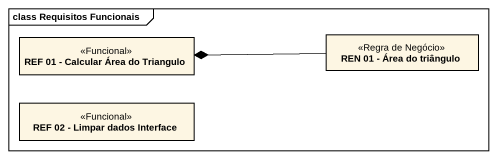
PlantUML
@startuml
mainframe class Requisitos Funcionais
hide circle
hide empty members
class "REF 01 - Calcular Área do Triangulo" as REF_01_Calcular_Área_do <<Funcional>>
class "REN 01 - Área do triângulo" as REN_01_Área_do_triângulo <<Regra de Negócio>>
class "REF 02 - Limpar dados Interface" as REF_02_Limpar_dados <<Funcional>>
REN_01_Área_do_triângulo -left-* REF_01_Calcular_Área_do
@enduml
